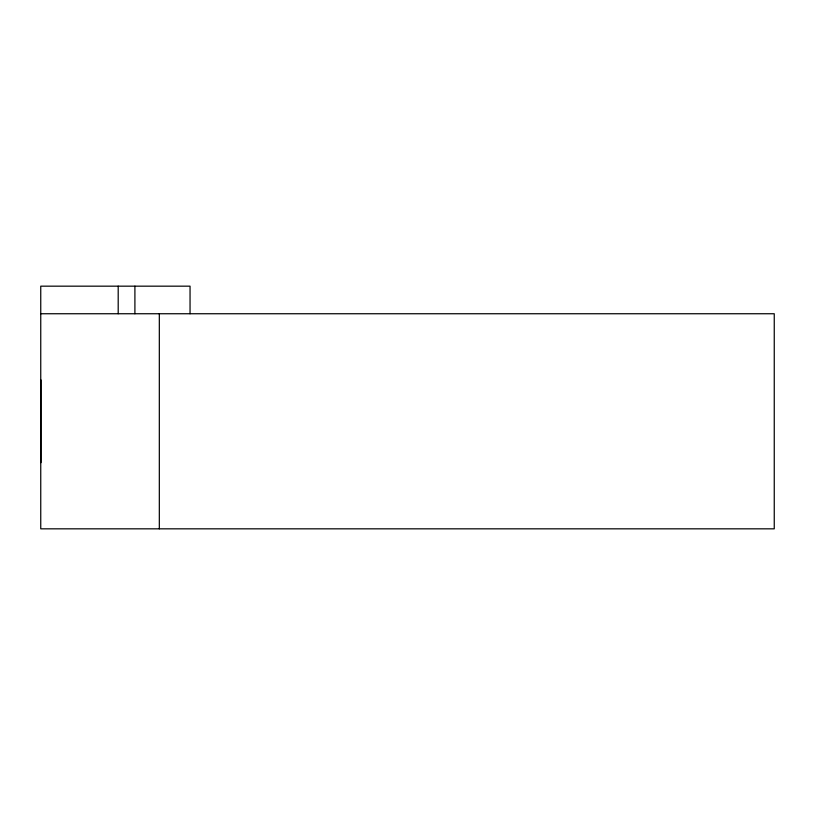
<?xml version="1.0" encoding="UTF-8"?>
<svg xmlns="http://www.w3.org/2000/svg" width="815" height="815" viewBox="0 0 815 815"><rect width="100%" height="100%" fill="white"/><g stroke="black" fill="none" stroke-linecap="round" stroke-linejoin="round"><path stroke-width="1.22" d="M40.75 313.744L774.25 313.744L774.25 528.833L40.75 528.833L40.75 286.167L190.048 286.167L190.048 313.744M159.322 313.744L159.322 528.833M134.903 286.167L134.903 313.744M118.195 286.167L118.195 313.744M40.984 379.922L40.984 462.655"/></g></svg>
